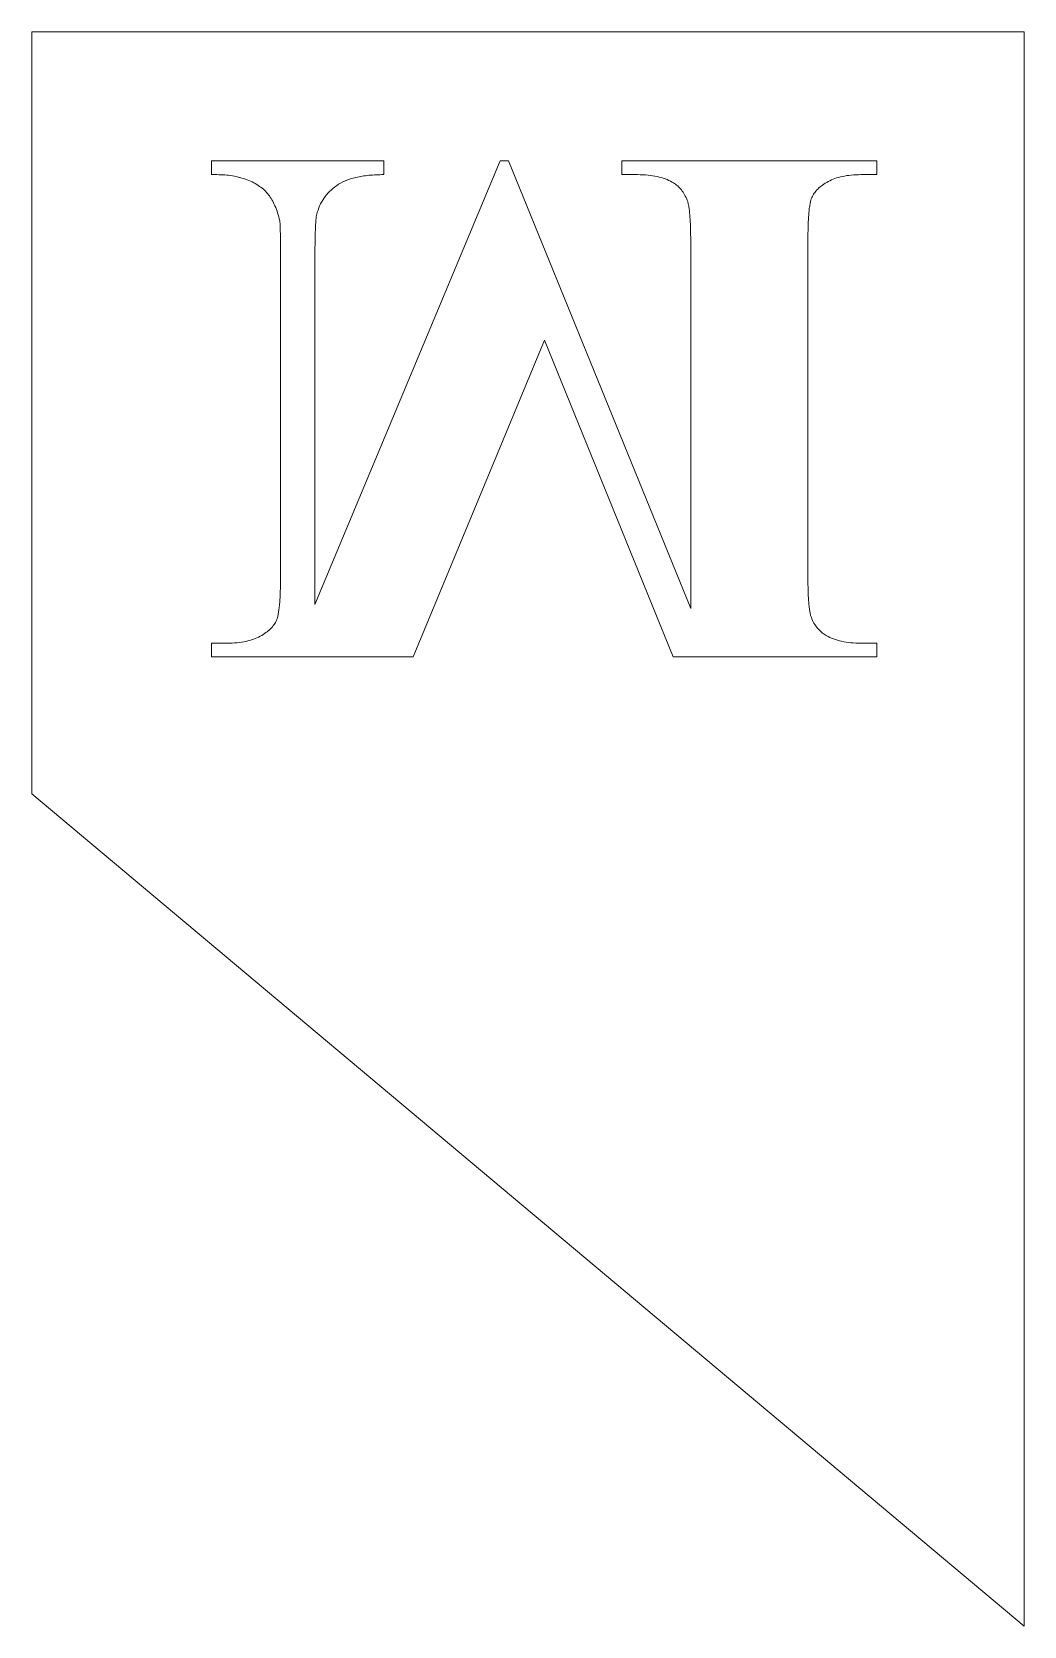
# Model space of a CAD drawing. Header units: millimetres. Extents: x 73 to 153, y -129 to 0.
import ezdxf

# ---------------------------------------------------------------- set-up
doc = ezdxf.new("R2010")
doc.units = ezdxf.units.MM

msp = doc.modelspace()

# ---------------------------------------------------------------- linework, layer by layer
at = {"color": 7, "linetype": 'Continuous', "lineweight": 15}
for p, q in [((73.21, -61.43), (73.21, 0)), ((73.21, 0), (153.21, 0)), ((153.21, 0), (153.21, -128.56)), ((101.59, -10.4), (87.7, -10.4)), ((87.7, -10.4), (87.7, -11.51)), ((87.7, -11.51), (88.11, -11.51)), ((110.96, -10.4), (96.03, -46.17)), ((101.59, -11.51), (101.59, -10.4)), ((111.63, -10.4), (110.96, -10.4)), ((126.33, -46.51), (111.63, -10.4)), ((141.33, -10.4), (120.77, -10.4)), ((120.77, -10.4), (120.77, -11.51)), ((120.77, -11.51), (122.05, -11.51)), ((140.05, -11.51), (141.33, -11.51)), ((141.33, -11.51), (141.33, -10.4)), ((126.33, -17.07), (126.33, -46.51)), ((135.77, -43.74), (135.77, -17.07)), ((93.26, -18.18), (93.26, -43.74)), ((96.03, -46.17), (96.03, -18.18)), ((103.94, -50.4), (114.54, -24.85)), ((114.54, -24.85), (124.9, -50.4)), ((88.96, -49.29), (87.7, -49.29)), ((87.7, -49.29), (87.7, -50.4)), ((141.33, -49.29), (140.05, -49.29)), ((141.33, -50.4), (141.33, -49.29)), ((87.7, -50.4), (103.94, -50.4)), ((124.9, -50.4), (141.33, -50.4)), ((153.21, -128.56), (73.21, -61.43))]:
    msp.add_line(p, q, dxfattribs=at)
for points, knots in [([(88.11, -11.51), (88.33, -11.52), (88.75, -11.52), (89.38, -11.6), (89.99, -11.73), (90.56, -11.92), (91.1, -12.15), (91.56, -12.45), (91.97, -12.75), (92.3, -13.13), (92.58, -13.55), (92.82, -14.05), (93.04, -14.61), (93.14, -15.02), (93.2, -15.24)], [0, 0, 0, 0, 0.0938518, 0.1846184, 0.2729474, 0.3611611, 0.44626, 0.5243594, 0.5974281, 0.666512, 0.7386757, 0.8169952, 0.9041112, 1, 1, 1, 1]), ([(96.17, -14.71), (96.24, -14.48), (96.38, -14.03), (96.74, -13.41), (97.19, -12.86), (97.76, -12.37), (98.48, -11.97), (99.37, -11.71), (100.42, -11.53), (101.18, -11.52), (101.59, -11.51)], [0, 0, 0, 0, 0.10465, 0.206868, 0.309635, 0.416625, 0.534106, 0.666844, 0.822337, 1, 1, 1, 1]), ([(122.05, -11.51), (122.33, -11.52), (122.86, -11.53), (123.6, -11.65), (124.27, -11.83), (124.66, -12.02), (124.84, -12.11)], [0, 0, 0, 0, 0.288728, 0.547122, 0.784876, 1, 1, 1, 1]), ([(135.77, -17.07), (135.78, -16.84), (135.78, -16.39), (135.79, -15.75), (135.81, -15.18), (135.85, -14.69), (135.88, -14.26), (135.95, -13.9), (136, -13.6), (136.11, -13.31), (136.29, -12.99), (136.58, -12.65), (136.96, -12.34), (137.42, -12.05), (137.95, -11.81), (138.58, -11.64), (139.29, -11.53), (139.79, -11.52), (140.05, -11.51)], [0, 0, 0, 0, 0.084304, 0.161324, 0.229042, 0.288509, 0.340804, 0.384091, 0.420217, 0.44787, 0.496794, 0.549962, 0.608326, 0.67242, 0.74322, 0.819986, 0.905204, 1, 1, 1, 1]), ([(124.84, -12.11), (124.96, -12.19), (125.21, -12.34), (125.52, -12.65), (125.79, -13.04), (125.93, -13.33), (126.01, -13.48)], [0, 0, 0, 0, 0.229809, 0.4689031, 0.7252078, 1, 1, 1, 1]), ([(126.01, -13.48), (126.04, -13.55), (126.1, -13.7), (126.15, -13.98), (126.22, -14.32), (126.25, -14.74), (126.29, -15.23), (126.32, -15.78), (126.32, -16.4), (126.33, -16.84), (126.33, -17.07)], [0, 0, 0, 0, 0.061394, 0.139854, 0.23476, 0.350353, 0.484827, 0.63829, 0.808367, 1, 1, 1, 1]), ([(93.2, -15.24), (93.2, -15.28), (93.22, -15.38), (93.22, -15.57), (93.23, -15.83), (93.24, -16.16), (93.25, -16.56), (93.26, -17.03), (93.26, -17.58), (93.26, -17.97), (93.26, -18.18)], [0, 0, 0, 0, 0.0387735, 0.1036941, 0.1921799, 0.3042386, 0.4398737, 0.6020346, 0.7877518, 1, 1, 1, 1]), ([(96.03, -18.18), (96.03, -17.96), (96.03, -17.53), (96.04, -16.93), (96.05, -16.39), (96.07, -15.92), (96.08, -15.52), (96.11, -15.19), (96.13, -14.93), (96.16, -14.78), (96.17, -14.71)], [0, 0, 0, 0, 0.19216, 0.366868, 0.521614, 0.653974, 0.771372, 0.866499, 0.94174, 1, 1, 1, 1]), ([(93.26, -43.74), (93.25, -43.97), (93.25, -44.42), (93.24, -45.06), (93.22, -45.63), (93.18, -46.12), (93.14, -46.55), (93.08, -46.91), (93.03, -47.2), (92.92, -47.49), (92.74, -47.81), (92.45, -48.15), (92.07, -48.46), (91.61, -48.75), (91.07, -48.99), (90.44, -49.18), (89.73, -49.27), (89.22, -49.29), (88.96, -49.29)], [0, 0, 0, 0, 0.084205, 0.161133, 0.228772, 0.289205, 0.340404, 0.383639, 0.418706, 0.446325, 0.495192, 0.548297, 0.606592, 0.671491, 0.742206, 0.81917, 0.905316, 1, 1, 1, 1]), ([(136.09, -47.34), (136.07, -47.27), (136, -47.11), (135.95, -46.83), (135.89, -46.49), (135.85, -46.07), (135.81, -45.58), (135.79, -45.03), (135.78, -44.41), (135.78, -43.97), (135.77, -43.74)], [0, 0, 0, 0, 0.06125, 0.139524, 0.23656, 0.351881, 0.486038, 0.636752, 0.808819, 1, 1, 1, 1]), ([(137.26, -48.68), (137.14, -48.61), (136.9, -48.46), (136.6, -48.14), (136.31, -47.78), (136.17, -47.49), (136.09, -47.34)], [0, 0, 0, 0, 0.231723, 0.469389, 0.722919, 1, 1, 1, 1]), ([(140.05, -49.29), (139.78, -49.29), (139.25, -49.28), (138.5, -49.16), (137.84, -48.98), (137.45, -48.78), (137.26, -48.68)], [0, 0, 0, 0, 0.285419, 0.546502, 0.781119, 1, 1, 1, 1])]:
    msp.add_open_spline(points, degree=3, knots=knots, dxfattribs=at)

doc.saveas('drawing.dxf')
